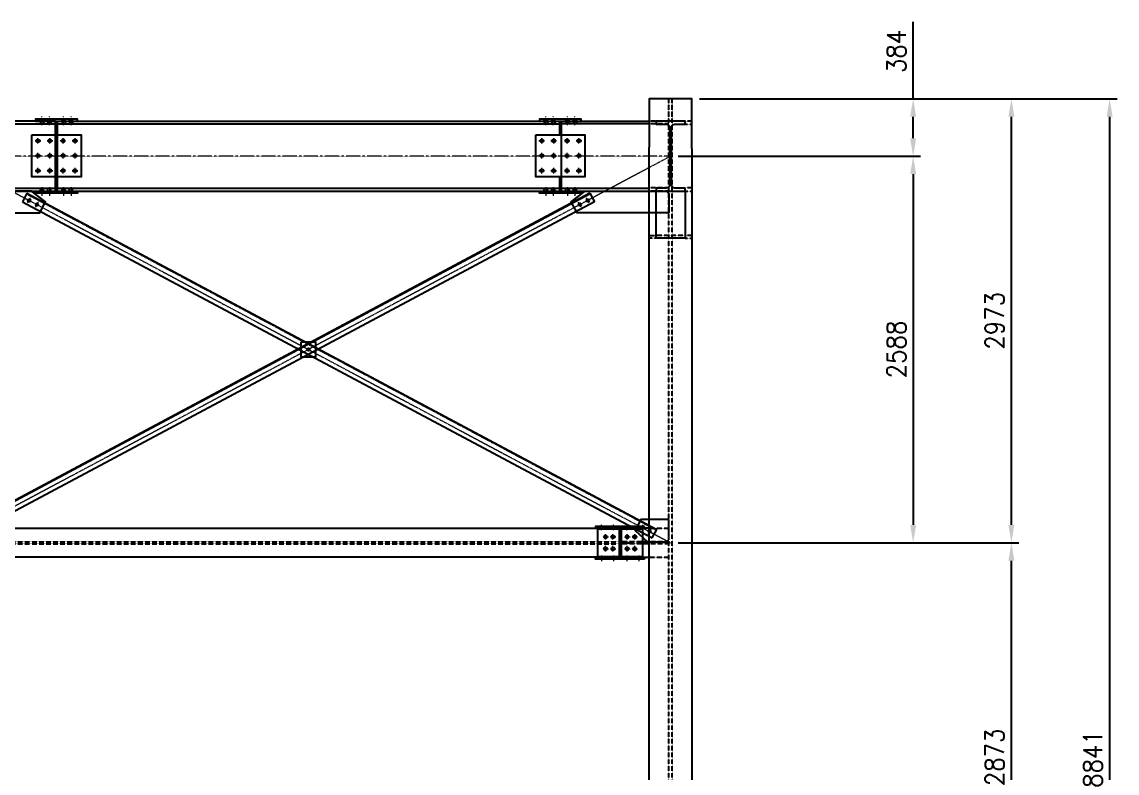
# Model space of a CAD drawing. Header units: millimetres. Extents: x 13669 to 217197, y -88248 to 24578.
# Drawn here: x 209862 to 217197, y -10384 to -5355 of the extents above; entities that cross this region are included whole.
import ezdxf

# ---------------------------------------------------------------- set-up
doc = ezdxf.new("R2010")
doc.units = ezdxf.units.MM
doc.linetypes.add('CENTER2', pattern=[1.125, 0.75, -0.125, 0.125, -0.125])
doc.linetypes.add('DASHED2', pattern=[0.375, 0.25, -0.125])
for name, color, linetype in [('SDDIM', 1, 'Continuous'), ('Tx_DDIM', 1, 'Continuous'), ('Tx_M_EQUIPOS', 4, 'Continuous'), ('Tx_M_OCULTOS', 2, 'DASHED2')]:
    doc.layers.add(name, color=color, linetype=linetype)
doc.layers.add('Tx_EJES', color=1, linetype='CENTER2', lineweight=5)
doc.layers.add('Tx_M_OCULTAS FINO', color=1, linetype='DASHED2', lineweight=5)
doc.styles.add('ROMANS', font='romans.shx', dxfattribs={"width": 0.9})
doc.dimstyles.new('ESC 1-50', dxfattribs={"dimscale": 50, "dimtxt": 2.5, "dimasz": 2.4, "dimexe": 1, "dimexo": 1, "dimgap": 1, "dimtad": 1, "dimdec": 0, "dimtxsty": 'ROMANS', "dimcen": 2.5, "dimclrd": 256, "dimclre": 256, "dimclrt": 3, "dimadec": 0, "dimazin": 2, "dimtfac": 0.5, "dimtdec": 0, "dimtmove": 0, "dimatfit": 3, "dimfxl": 1, "dimtfill": 1, "dimtfillclr": 256, "dimtolj": 2, "dimlwd": -1, "dimarcsym": 0})

# ---------------------------------------------------------------- blocks, each defined once
blk = doc.blocks.new('*D391')
at = {"layer": 'Defpoints', "color": 0, "transparency": 16777216}
for p in [(215047, -8842.3), (216488.8, -8842.3), (215333.4, -11715.3)]:
    blk.add_point(p, dxfattribs=at)
at = {"layer": 'Tx_DDIM', "lineweight": -2, "transparency": 16777216}
for p, q in [((215097, -8842.3), (216538.8, -8842.3)), ((215383.4, -11715.3), (216538.8, -11715.3))]:
    blk.add_line(p, q, dxfattribs=at)
at = {"layer": 'Tx_DDIM', "transparency": 16777216}
blk.add_line((216488.8, -11595.3), (216488.8, -8962.3), dxfattribs=at)
for points in [[(216468.8, -8962.3), (216508.8, -8962.3), (216488.8, -8842.3)], [(216468.8, -11595.3), (216508.8, -11595.3), (216488.8, -11715.3)]]:
    blk.add_solid(points, dxfattribs=at)
at = {"layer": 'Tx_DDIM', "color": 3, "transparency": 16777216, "insert": (216376.3, -10278.8), "char_height": 125, "attachment_point": 5, "rotation": 90, "style": 'ROMANS', "bg_fill": 3, "box_fill_scale": 1.1, "bg_fill_color": 256, "bg_fill_true_color": 13158600, "bg_fill_transparency": 0}
blk.add_mtext('\\A2;2873', dxfattribs=at)
blk = doc.blocks.new('*D392')
at = {"layer": 'Defpoints', "color": 0, "transparency": 16777216}
for p in [(214349.7, -5869.6), (216488.8, -5869.6), (215047, -8842.3)]:
    blk.add_point(p, dxfattribs=at)
at = {"layer": 'Tx_DDIM', "lineweight": -2, "transparency": 16777216}
for p, q in [((214399.7, -5869.6), (216538.8, -5869.6)), ((215097, -8842.3), (216538.8, -8842.3))]:
    blk.add_line(p, q, dxfattribs=at)
at = {"layer": 'Tx_DDIM', "transparency": 16777216}
blk.add_line((216488.8, -8722.3), (216488.8, -5989.6), dxfattribs=at)
for points in [[(216468.8, -5989.6), (216508.8, -5989.6), (216488.8, -5869.6)], [(216468.8, -8722.3), (216508.8, -8722.3), (216488.8, -8842.3)]]:
    blk.add_solid(points, dxfattribs=at)
at = {"layer": 'Tx_DDIM', "color": 3, "transparency": 16777216, "insert": (216376.3, -7356), "char_height": 125, "attachment_point": 5, "rotation": 90, "style": 'ROMANS', "bg_fill": 3, "box_fill_scale": 1.1, "bg_fill_color": 256, "bg_fill_true_color": 13158600, "bg_fill_transparency": 0}
blk.add_mtext('\\A2;2973', dxfattribs=at)
blk = doc.blocks.new('*D393')
at = {"layer": 'Defpoints', "color": 0, "transparency": 16777216}
for p in [(215469.3, -5869.6), (215592.1, -14710.3), (217146.7, -14710.3)]:
    blk.add_point(p, dxfattribs=at)
at = {"layer": 'Tx_DDIM', "lineweight": -2, "transparency": 16777216}
for p, q in [((215519.3, -5869.6), (217196.7, -5869.6)), ((215642.1, -14710.3), (217196.7, -14710.3))]:
    blk.add_line(p, q, dxfattribs=at)
at = {"layer": 'Tx_DDIM', "transparency": 16777216}
blk.add_line((217146.7, -5989.6), (217146.7, -14590.3), dxfattribs=at)
for points in [[(217126.7, -5989.6), (217166.7, -5989.6), (217146.7, -5869.6)], [(217126.7, -14590.3), (217166.7, -14590.3), (217146.7, -14710.3)]]:
    blk.add_solid(points, dxfattribs=at)
at = {"layer": 'Tx_DDIM', "color": 3, "transparency": 16777216, "insert": (217034.2, -10290), "char_height": 125, "attachment_point": 5, "rotation": 90, "style": 'ROMANS', "bg_fill": 3, "box_fill_scale": 1.1, "bg_fill_color": 256, "bg_fill_true_color": 13158600, "bg_fill_transparency": 0}
blk.add_mtext('\\A2;8841', dxfattribs=at)
blk = doc.blocks.new('*D387')
at = {"layer": 'Defpoints', "color": 0, "transparency": 16777216}
for p in [(214349.7, -5869.6), (215831, -5869.6), (214206.2, -6254.1)]:
    blk.add_point(p, dxfattribs=at)
at = {"layer": 'SDDIM', "transparency": 16777216}
for p, q in [((215831, -5869.6), (215831, -5355)), ((215831, -6134.1), (215831, -5989.6))]:
    blk.add_line(p, q, dxfattribs=at)
at = {"layer": 'SDDIM', "lineweight": -2, "transparency": 16777216}
for p, q in [((214399.7, -5869.6), (215881, -5869.6)), ((214256.2, -6254.1), (215881, -6254.1))]:
    blk.add_line(p, q, dxfattribs=at)
at = {"layer": 'SDDIM', "transparency": 16777216}
for points in [[(215811, -5989.6), (215851, -5989.6), (215831, -5869.6)], [(215811, -6134.1), (215851, -6134.1), (215831, -6254.1)]]:
    blk.add_solid(points, dxfattribs=at)
at = {"layer": 'SDDIM', "color": 3, "transparency": 16777216, "insert": (215718.5, -5552.3), "char_height": 125, "attachment_point": 5, "rotation": 90, "style": 'ROMANS', "bg_fill": 3, "box_fill_scale": 1.1, "bg_fill_color": 256, "bg_fill_true_color": 13158600, "bg_fill_transparency": 0}
blk.add_mtext('\\A2;384', dxfattribs=at)
blk = doc.blocks.new('*D388')
at = {"layer": 'Defpoints', "color": 0, "transparency": 16777216}
for p in [(214206.2, -6254.1), (214206.2, -8842.3), (215831, -8842.3)]:
    blk.add_point(p, dxfattribs=at)
at = {"layer": 'SDDIM', "lineweight": -2, "transparency": 16777216}
for p, q in [((214256.2, -6254.1), (215881, -6254.1)), ((214256.2, -8842.3), (215881, -8842.3))]:
    blk.add_line(p, q, dxfattribs=at)
at = {"layer": 'SDDIM', "transparency": 16777216}
blk.add_line((215831, -6374.1), (215831, -8722.3), dxfattribs=at)
for points in [[(215811, -6374.1), (215851, -6374.1), (215831, -6254.1)], [(215811, -8722.3), (215851, -8722.3), (215831, -8842.3)]]:
    blk.add_solid(points, dxfattribs=at)
at = {"layer": 'SDDIM', "color": 3, "transparency": 16777216, "insert": (215718.5, -7548.2), "char_height": 125, "attachment_point": 5, "rotation": 90, "style": 'ROMANS', "bg_fill": 3, "box_fill_scale": 1.1, "bg_fill_color": 256, "bg_fill_true_color": 13158600, "bg_fill_transparency": 0}
blk.add_mtext('\\A2;2588', dxfattribs=at)

msp = doc.modelspace()

# ---------------------------------------------------------------- linework, layer by layer
at = {"layer": 'Tx_EJES'}
for p, q in [((209996.3848176, -6045.4911332), (209996.3848176, -5988.9411332)), ((209996.4996088, -6047.1161332), (209996.4996088, -6009.4161332)), ((210046.2700264, -6047.116133), (210046.2700264, -6009.416133)), ((210046.3848176, -6045.4911332), (210046.3848176, -5988.9411332)), ((210141.6348176, -6045.4911332), (210141.6348176, -5988.9411332)), ((210141.7496091, -6047.1161332), (210141.7496091, -6009.4161332)), ((210191.5200267, -6047.116133), (210191.5200267, -6009.416133)), ((210191.6348176, -6045.4911332), (210191.6348176, -5988.9411332)), ((213370.7848178, -6045.4911332), (213370.7848178, -5988.9411332)), ((213370.8996089, -6047.1161332), (213370.8996089, -6009.4161332)), ((213420.7848178, -6045.4911332), (213420.7848178, -5988.9411332)), ((213420.8996089, -6047.116133), (213420.8996089, -6009.416133)), ((213515.9200266, -6047.1161333), (213515.9200266, -6009.4161333)), ((213516.0348178, -6045.4911332), (213516.0348178, -5988.9411332)), ((213565.9200266, -6047.1161332), (213565.9200266, -6009.4161332)), ((213566.0348178, -6045.4911332), (213566.0348178, -5988.9411332)), ((209988.4098176, -6151.1161332), (209950.7098176, -6151.1161332)), ((209950.7098176, -6151.1161335), (209988.4098176, -6151.1161335)), ((209969.5598176, -6169.9661332), (209969.5598176, -6132.2661332)), ((209969.5598176, -6169.9661335), (209969.5598176, -6132.2661335)), ((210068.4098176, -6151.1161332), (210030.7098176, -6151.1161332)), ((210030.7098176, -6151.1161335), (210068.4098176, -6151.1161335)), ((210049.5598176, -6169.9661332), (210049.5598176, -6132.2661332)), ((210049.5598176, -6169.9661335), (210049.5598176, -6132.2661335)), ((210157.3098176, -6151.1161332), (210119.6098176, -6151.1161332)), ((210119.6098179, -6151.1161332), (210157.3098179, -6151.1161332)), ((210138.4598176, -6169.9661332), (210138.4598176, -6132.2661332)), ((210138.4598179, -6169.9661332), (210138.4598179, -6132.2661332)), ((210237.3098176, -6151.1161332), (210199.6098176, -6151.1161332)), ((210199.6098179, -6151.1161332), (210237.3098179, -6151.1161332)), ((210218.4598176, -6169.9661332), (210218.4598176, -6132.2661332)), ((210218.4598179, -6169.9661332), (210218.4598179, -6132.2661332)), ((213362.8098177, -6151.1161332), (213325.1098177, -6151.1161332)), ((213325.1098177, -6151.1161332), (213362.8098177, -6151.1161332)), ((213343.9598177, -6169.9661332), (213343.9598177, -6132.2661332)), ((213343.9598177, -6169.9661332), (213343.9598177, -6132.2661332)), ((213442.8098177, -6151.1161332), (213405.1098177, -6151.1161332)), ((213405.1098177, -6151.1161332), (213442.8098177, -6151.1161332)), ((213423.9598177, -6169.9661332), (213423.9598177, -6132.2661332)), ((213423.9598177, -6169.9661332), (213423.9598177, -6132.2661332)), ((213494.0098177, -6151.1161332), (213531.7098177, -6151.1161332)), ((213531.7098177, -6151.1161332), (213494.0098177, -6151.1161332)), ((213512.8598177, -6169.9661332), (213512.8598177, -6132.2661332)), ((213512.8598177, -6169.9661332), (213512.8598177, -6132.2661332)), ((213574.0098177, -6151.1161332), (213611.7098177, -6151.1161332)), ((213611.7098177, -6151.1161332), (213574.0098177, -6151.1161332)), ((213592.8598177, -6169.9661332), (213592.8598177, -6132.2661332)), ((213592.8598177, -6169.9661332), (213592.8598177, -6132.2661332)), ((209969.5598176, -6269.9661332), (209969.5598176, -6232.2661332)), ((209969.5598176, -6269.9661335), (209969.5598176, -6232.2661335)), ((210049.5598176, -6269.9661332), (210049.5598176, -6232.2661332)), ((210049.5598176, -6269.9661335), (210049.5598176, -6232.2661335)), ((210138.4598176, -6269.9661332), (210138.4598176, -6232.2661332)), ((210138.4598179, -6269.9661332), (210138.4598179, -6232.2661332)), ((210218.4598176, -6269.9661332), (210218.4598176, -6232.2661332)), ((210218.4598179, -6269.9661332), (210218.4598179, -6232.2661332)), ((213343.9598177, -6269.9661332), (213343.9598177, -6232.2661332)), ((213343.9598177, -6269.9661332), (213343.9598177, -6232.2661332)), ((213423.9598177, -6269.9661332), (213423.9598177, -6232.2661332)), ((213423.9598177, -6269.9661332), (213423.9598177, -6232.2661332)), ((213512.8598177, -6269.9661332), (213512.8598177, -6232.2661332)), ((213512.8598177, -6269.9661332), (213512.8598177, -6232.2661332)), ((213592.8598177, -6269.9661332), (213592.8598177, -6232.2661332)), ((213592.8598177, -6269.9661332), (213592.8598177, -6232.2661332)), ((214206.2098177, -6254.1161334), (204653.6384138, -6254.1161334)), ((209356.2098176, -6254.1161334), (214206.2098177, -8842.2961337)), ((214206.2098177, -6254.1161334), (209356.2098176, -8842.2961337)), ((209988.4098176, -6251.1161332), (209950.7098176, -6251.1161332)), ((209950.7098176, -6251.1161335), (209988.4098176, -6251.1161335)), ((210068.4098176, -6251.1161332), (210030.7098176, -6251.1161332)), ((210030.7098176, -6251.1161335), (210068.4098176, -6251.1161335)), ((210157.3098176, -6251.1161332), (210119.6098176, -6251.1161332)), ((210119.6098179, -6251.1161332), (210157.3098179, -6251.1161332)), ((210237.3098176, -6251.1161332), (210199.6098176, -6251.1161332)), ((210199.6098179, -6251.1161332), (210237.3098179, -6251.1161332)), ((213362.8098177, -6251.1161332), (213325.1098177, -6251.1161332)), ((213325.1098177, -6251.1161332), (213362.8098177, -6251.1161332)), ((213442.8098177, -6251.1161332), (213405.1098177, -6251.1161332)), ((213405.1098177, -6251.1161332), (213442.8098177, -6251.1161332)), ((213494.0098177, -6251.1161332), (213531.7098177, -6251.1161332)), ((213531.7098177, -6251.1161332), (213494.0098177, -6251.1161332)), ((213574.0098177, -6251.1161332), (213611.7098177, -6251.1161332)), ((213611.7098177, -6251.1161332), (213574.0098177, -6251.1161332)), ((209988.4098176, -6351.1161332), (209950.7098176, -6351.1161332)), ((209950.7098176, -6351.1161335), (209988.4098176, -6351.1161335)), ((209969.5598176, -6369.9661332), (209969.5598176, -6332.2661332)), ((209969.5598176, -6369.9661335), (209969.5598176, -6332.2661335)), ((210068.4098176, -6351.1161332), (210030.7098176, -6351.1161332)), ((210030.7098176, -6351.1161335), (210068.4098176, -6351.1161335)), ((210049.5598176, -6369.9661332), (210049.5598176, -6332.2661332)), ((210049.5598176, -6369.9661335), (210049.5598176, -6332.2661335)), ((210157.3098176, -6351.1161332), (210119.6098176, -6351.1161332)), ((210119.6098179, -6351.1161332), (210157.3098179, -6351.1161332)), ((210138.4598176, -6369.9661332), (210138.4598176, -6332.2661332)), ((210138.4598179, -6369.9661332), (210138.4598179, -6332.2661332)), ((210237.3098176, -6351.1161332), (210199.6098176, -6351.1161332)), ((210199.6098179, -6351.1161332), (210237.3098179, -6351.1161332)), ((210218.4598176, -6369.9661332), (210218.4598176, -6332.2661332)), ((210218.4598179, -6369.9661332), (210218.4598179, -6332.2661332)), ((213362.8098177, -6351.1161332), (213325.1098177, -6351.1161332)), ((213325.1098177, -6351.1161332), (213362.8098177, -6351.1161332)), ((213343.9598177, -6369.9661332), (213343.9598177, -6332.2661332)), ((213343.9598177, -6369.9661332), (213343.9598177, -6332.2661332)), ((213442.8098177, -6351.1161332), (213405.1098177, -6351.1161332)), ((213405.1098177, -6351.1161332), (213442.8098177, -6351.1161332)), ((213423.9598177, -6369.9661332), (213423.9598177, -6332.2661332)), ((213423.9598177, -6369.9661332), (213423.9598177, -6332.2661332)), ((213494.0098177, -6351.1161332), (213531.7098177, -6351.1161332)), ((213531.7098177, -6351.1161332), (213494.0098177, -6351.1161332)), ((213512.8598177, -6369.9661332), (213512.8598177, -6332.2661332)), ((213512.8598177, -6369.9661332), (213512.8598177, -6332.2661332)), ((213574.0098177, -6351.1161332), (213611.7098177, -6351.1161332)), ((213611.7098177, -6351.1161332), (213574.0098177, -6351.1161332)), ((213592.8598177, -6369.9661332), (213592.8598177, -6332.2661332)), ((213592.8598177, -6369.9661332), (213592.8598177, -6332.2661332)), ((209996.1552349, -6462.7411334), (209996.1552349, -6519.2911334)), ((209996.2700261, -6461.1161337), (209996.2700261, -6498.8161337)), ((210046.0404437, -6461.1161338), (210046.0404437, -6498.8161338)), ((210046.1552349, -6462.7411334), (210046.1552349, -6519.2911334)), ((210141.4052349, -6462.7411334), (210141.4052349, -6519.2911334)), ((210141.5200264, -6461.1161337), (210141.5200264, -6498.8161337)), ((210191.290444, -6461.1161337), (210191.290444, -6498.8161337)), ((210191.4052349, -6462.7411334), (210191.4052349, -6519.2911334)), ((213370.7848178, -6462.7411334), (213370.7848178, -6519.2911334)), ((213370.8996089, -6461.1161337), (213370.8996089, -6498.8161337)), ((213420.7848178, -6462.7411334), (213420.7848178, -6519.2911334)), ((213420.8996089, -6461.1161338), (213420.8996089, -6498.8161338)), ((213515.9200266, -6461.1161338), (213515.9200266, -6498.8161338)), ((213516.0348178, -6462.7411334), (213516.0348178, -6519.2911334)), ((213565.9200266, -6461.1161339), (213565.9200266, -6498.8161339)), ((213566.0348178, -6462.7411334), (213566.0348178, -6519.2911334)), ((209901.6710383, -6566.7351072), (209919.5615349, -6533.21004)), ((209954.605355, -6594.9832597), (209972.4958516, -6561.4581925)), ((213607.8142804, -6594.9832597), (213589.9237838, -6561.4581925)), ((213660.748597, -6566.7351072), (213642.8581005, -6533.21004)), ((213743.9598177, -8757.7961337), (213743.9598177, -8720.0961337)), ((213823.9598177, -8757.7961337), (213823.9598177, -8720.0961337)), ((213912.8598177, -8757.7961337), (213912.8598177, -8720.0961337)), ((213992.8598177, -8757.7961337), (213992.8598177, -8720.0961337)), ((214004.1822085, -8756.0211611), (214022.0727051, -8722.4960939)), ((213770.7848177, -8821.1461337), (213770.7848177, -8783.4461337)), ((213770.7848177, -8821.1461337), (213770.7848177, -8783.4461337)), ((213820.7848177, -8821.1461337), (213820.7848177, -8783.4461337)), ((213820.7848177, -8821.1461337), (213820.7848177, -8783.4461337)), ((213916.0348177, -8821.1461336), (213916.0348177, -8783.4461336)), ((213916.0348177, -8821.1461337), (213916.0348177, -8783.4461337)), ((213966.0348177, -8821.1461336), (213966.0348177, -8783.4461336)), ((213966.0348177, -8821.1461337), (213966.0348177, -8783.4461337)), ((214057.1165251, -8784.2693136), (214075.0070217, -8750.7442464)), ((213751.9348177, -8802.2961337), (213789.6348177, -8802.2961337)), ((213751.9348177, -8802.2961337), (213789.6348177, -8802.2961337)), ((213770.7848177, -8901.1461337), (213770.7848177, -8863.4461337)), ((213770.7848177, -8901.1461337), (213770.7848177, -8863.4461337)), ((213801.9348177, -8802.2961337), (213839.6348177, -8802.2961337)), ((213801.9348177, -8802.2961337), (213839.6348177, -8802.2961337)), ((213820.7848177, -8901.1461337), (213820.7848177, -8863.4461337)), ((213820.7848177, -8901.1461337), (213820.7848177, -8863.4461337)), ((213897.1848177, -8802.2961336), (213934.8848177, -8802.2961336)), ((213897.1848177, -8802.2961337), (213934.8848177, -8802.2961337)), ((213916.0348177, -8901.1461336), (213916.0348177, -8863.4461336)), ((213916.0348177, -8901.1461337), (213916.0348177, -8863.4461337)), ((213947.1848177, -8802.2961336), (213984.8848177, -8802.2961336)), ((213947.1848177, -8802.2961337), (213984.8848177, -8802.2961337)), ((213966.0348177, -8901.1461336), (213966.0348177, -8863.4461336)), ((213966.0348177, -8901.1461337), (213966.0348177, -8863.4461337)), ((213743.9598177, -8926.7961337), (213743.9598177, -8964.4961337)), ((213751.9348177, -8882.2961337), (213789.6348177, -8882.2961337)), ((213751.9348177, -8882.2961337), (213789.6348177, -8882.2961337)), ((213801.9348177, -8882.2961337), (213839.6348177, -8882.2961337)), ((213801.9348177, -8882.2961337), (213839.6348177, -8882.2961337)), ((213823.9598177, -8926.7961337), (213823.9598177, -8964.4961337)), ((213897.1848177, -8882.2961336), (213934.8848177, -8882.2961336)), ((213897.1848177, -8882.2961337), (213934.8848177, -8882.2961337)), ((213912.8598177, -8926.7961337), (213912.8598177, -8964.4961337)), ((213947.1848177, -8882.2961336), (213984.8848177, -8882.2961336)), ((213947.1848177, -8882.2961337), (213984.8848177, -8882.2961337)), ((213992.8598177, -8926.7961337), (213992.8598177, -8964.4961337))]:
    msp.add_line(p, q, dxfattribs=at)
at = {"layer": 'Tx_M_EQUIPOS'}
for p, q in [((210087.5098176, -6019.6161335), (209499.7098177, -6019.6161335)), ((209499.7098177, -6036.9161335), (210087.5098176, -6036.9161335)), ((210087.5098176, -6391.1161335), (210087.5098176, -6019.6161335)), ((210100.5098179, -6111.1161332), (210100.5098179, -6019.6161332)), ((210100.5098179, -6019.6161332), (213461.9098177, -6019.6161332)), ((210100.5098179, -6036.9161332), (213461.9098177, -6036.9161332)), ((213461.9098177, -6019.6161332), (213461.9098177, -6111.1161332)), ((213474.9098178, -6111.1161332), (213474.9098178, -6019.6161332)), ((213474.9098178, -6019.6161332), (214062.7098178, -6019.6161332)), ((214062.7098178, -6036.9161332), (213474.9098178, -6036.9161332)), ((210087.5098176, -6488.6161334), (210087.5098176, -6111.1161332)), ((210100.5098179, -6488.6161334), (210100.5098179, -6111.1161332)), ((213474.9098178, -6488.6161334), (213474.9098178, -6111.1161332)), ((213461.9098177, -6391.1161332), (213461.9098177, -6488.6161334)), ((213666.2036112, -6502.6161332), (209449.0014216, -8753.1065176)), ((213668.4634634, -6506.8508786), (209451.2612738, -8757.3412629)), ((209500.6382599, -6468.0161334), (210087.5098176, -6468.0161334)), ((209500.6382599, -6488.6161334), (214061.7586926, -6488.6161334)), ((209896.2160242, -6502.6161332), (209866.0846615, -6559.0794043)), ((209896.2160242, -6502.6161332), (214113.4182138, -8753.1065176)), ((210100.5098179, -6468.0161334), (213461.9098177, -6468.0161334)), ((213474.9098178, -6468.0161334), (214061.7586926, -6468.0161334)), ((213666.2036112, -6502.6161332), (213696.3349738, -6559.0794043)), ((214109.2098177, -6803.8561335), (214109.2098177, -6488.6161335)), ((214303.2098177, -6488.6161335), (214303.2098177, -6803.8561335)), ((213696.3349738, -6559.0794043), (209479.1327843, -8809.5697887)), ((209866.0846615, -6559.0794043), (214083.2868511, -8809.5697887)), ((214303.2098177, -6803.8561335), (214109.2098177, -6803.8561335)), ((214083.2868511, -8809.5697887), (214113.4182138, -8753.1065176))]:
    msp.add_line(p, q, dxfattribs=at)
for points in [[(214350.7098177, -14634.8961334), (214350.7098177, -6536.3243085), (214349.7098177, -5869.6161335), (214062.7098177, -5869.6161335), (214061.7098177, -6520.4243085), (214061.7098177, -14634.8961334)], [(209954.0098176, -6019.6161332), (210234.0098176, -6019.6161332), (210234.0098176, -6006.9161332), (209954.0098176, -6006.9161332)], [(213328.4098178, -6019.6161332), (213608.4098178, -6019.6161332), (213608.4098178, -6006.9161332), (213328.4098178, -6006.9161332)], [(209929.5598176, -6111.1161332), (210258.4598176, -6111.1161332), (210258.4598176, -6391.1161332), (209929.5598176, -6391.1161332)], [(213303.9598177, -6111.1161332), (213632.8598177, -6111.1161332), (213632.8598177, -6391.1161332), (213303.9598177, -6391.1161332)], [(209953.7802349, -6488.6161334), (210233.7802349, -6488.6161334), (210233.7802354, -6501.3161335), (209953.7802354, -6501.3161335)], [(213328.4098178, -6488.6161334), (213608.4098178, -6488.6161334), (213608.4098182, -6501.3161335), (213328.4098182, -6501.3161335)], [(214032.8598177, -8732.5961337), (213703.9598177, -8732.5961337), (213703.9598177, -8745.2961337), (214032.8598177, -8745.2961337)], [(213716.8098177, -8933.0961337), (214020.0098177, -8933.0961337), (214020.0098177, -8751.4961337), (213716.8098177, -8751.4961337)], [(214032.8598177, -8951.9961337), (213703.9598177, -8951.9961337), (213703.9598177, -8939.2961337), (214032.8598177, -8939.2961337)]]:
    msp.add_lwpolyline(points, close=True, dxfattribs=at)
msp.add_lwpolyline([(214303.2098177, -6468.0161332), (214234.7098177, -6468.0161332, -0.4142135624), (214212.5098177, -6445.8161332), (214212.5098177, -6062.4161332, -0.4142135624), (214234.7098177, -6040.2161332), (214303.2098177, -6040.2161332), (214303.2098177, -6019.6161332), (214109.2098177, -6019.6161332), (214109.2098177, -6040.2161332), (214177.7098177, -6040.2161332, -0.4142135624), (214199.9098177, -6062.4161332), (214199.9098177, -6445.8161332, -0.4142135624), (214177.7098177, -6468.0161332), (214109.2098177, -6468.0161332), (214109.2098177, -6488.6161332), (214303.2098177, -6488.6161332)], format="xyb", close=True, dxfattribs=at)
for points in [[(209367.5098176, -6632.752108), (209981.6564624, -6632.752108), (210021.203876, -6558.6440647), (209926.9359263, -6488.6161334), (209382.5098177, -6488.6161334), (209367.5098177, -6503.6161334), (209367.5098176, -6632.752108)], [(214194.9098177, -6632.752108), (213580.7631729, -6632.752108), (213541.2157594, -6558.6440647), (213635.4837091, -6488.6161334), (214179.9098176, -6488.6161334), (214194.9098176, -6503.6161334), (214194.9098177, -6632.752108)], [(211731.2098177, -7498.2061335), (211731.2098177, -7598.2061335), (211831.2098177, -7598.2061335), (211831.2098177, -7598.2061335), (211831.2098177, -7498.2061335), (211731.2098177, -7498.2061335)], [(214194.9098177, -8685.4338137), (214007.8464128, -8685.4338137), (213968.2989993, -8759.541857), (214052.566949, -8835.9961337), (214179.9098176, -8835.9961337), (214194.9098176, -8820.9961337), (214194.9098177, -8685.4338137)], [(213861.9098177, -8933.0961337), (213861.9098177, -8939.2961337), (209700.5098178, -8939.2961337), (209700.5098178, -8933.0961337), (209700.5098178, -8751.4961337), (209700.5098178, -8745.2961337), (213861.9098177, -8745.2961337), (213861.9098177, -8751.4961337), (213861.9098177, -8933.0961337)], [(214062.7098178, -8745.2961337), (213874.9098177, -8745.2961337), (213874.9098177, -8751.4961336), (213874.9098177, -8933.0961336), (213874.9098177, -8939.2961337), (214062.7098178, -8939.2961337)]]:
    msp.add_lwpolyline(points, dxfattribs=at)
for centre, radius in [((209969.5598176, -6151.1161332), 10.5), ((209969.5598176, -6151.1161335), 10.5), ((210049.5598176, -6151.1161332), 10.5), ((210049.5598176, -6151.1161335), 10.5), ((210138.4598176, -6151.1161332), 10.5), ((210138.4598179, -6151.1161332), 10.5), ((210218.4598176, -6151.1161332), 10.5), ((210218.4598179, -6151.1161332), 10.5), ((213343.9598177, -6151.1161332), 10.5), ((213343.9598177, -6151.1161332), 10.5), ((213423.9598177, -6151.1161332), 10.5), ((213423.9598177, -6151.1161332), 10.5), ((213512.8598177, -6151.1161332), 10.5), ((213512.8598177, -6151.1161332), 10.5), ((213592.8598177, -6151.1161332), 10.5), ((213592.8598177, -6151.1161332), 10.5), ((209969.5598176, -6251.1161332), 10.5), ((209969.5598176, -6251.1161335), 10.5), ((210049.5598176, -6251.1161332), 10.5), ((210049.5598176, -6251.1161335), 10.5), ((210138.4598176, -6251.1161332), 10.5), ((210138.4598179, -6251.1161332), 10.5), ((210218.4598176, -6251.1161332), 10.5), ((210218.4598179, -6251.1161332), 10.5), ((213343.9598177, -6251.1161332), 10.5), ((213343.9598177, -6251.1161332), 10.5), ((213423.9598177, -6251.1161332), 10.5), ((213423.9598177, -6251.1161332), 10.5), ((213512.8598177, -6251.1161332), 10.5), ((213512.8598177, -6251.1161332), 10.5), ((213592.8598177, -6251.1161332), 10.5), ((213592.8598177, -6251.1161332), 10.5), ((209969.5598176, -6351.1161332), 10.5), ((209969.5598176, -6351.1161335), 10.5), ((210049.5598176, -6351.1161332), 10.5), ((210049.5598176, -6351.1161335), 10.5), ((210138.4598176, -6351.1161332), 10.5), ((210138.4598179, -6351.1161332), 10.5), ((210218.4598176, -6351.1161332), 10.5), ((210218.4598179, -6351.1161332), 10.5), ((213343.9598177, -6351.1161332), 10.5), ((213343.9598177, -6351.1161332), 10.5), ((213423.9598177, -6351.1161332), 10.5), ((213423.9598177, -6351.1161332), 10.5), ((213512.8598177, -6351.1161332), 10.5), ((213512.8598177, -6351.1161332), 10.5), ((213592.8598177, -6351.1161332), 10.5), ((213592.8598177, -6351.1161332), 10.5), ((209910.6162866, -6549.9725736), 9), ((209963.5506033, -6578.2207261), 9), ((213598.8690321, -6578.2207261), 9), ((213651.8033487, -6549.9725736), 9), ((211781.2098177, -7548.2061335), 9), ((213770.7848177, -8802.2961337), 10.5), ((213770.7848177, -8802.2961337), 10.5), ((213820.7848177, -8802.2961337), 10.5), ((213820.7848177, -8802.2961337), 10.5), ((213916.0348177, -8802.2961336), 10.5), ((213916.0348177, -8802.2961337), 10.5), ((213966.0348177, -8802.2961336), 10.5), ((213966.0348177, -8802.2961337), 10.5), ((214013.1274568, -8739.2586275), 9), ((214066.0617734, -8767.50678), 9), ((213770.7848177, -8882.2961337), 10.5), ((213770.7848177, -8882.2961337), 10.5), ((213820.7848177, -8882.2961337), 10.5), ((213820.7848177, -8882.2961337), 10.5), ((213916.0348177, -8882.2961336), 10.5), ((213916.0348177, -8882.2961337), 10.5), ((213966.0348177, -8882.2961336), 10.5), ((213966.0348177, -8882.2961337), 10.5)]:
    msp.add_circle(centre, radius, dxfattribs=at)
at = {"layer": 'Tx_M_OCULTAS FINO'}
msp.add_line((209893.956172, -6506.8508786), (214111.1583616, -8757.3412629), dxfattribs=at)
at = {"layer": 'Tx_M_OCULTOS', "extrusion": (6.12323e-17, 1, -1.83697e-16)}
for p, q in [((214194.9098177, -14634.8961334), (214194.9098177, -5869.6161335)), ((214217.5098177, -14634.8961334), (214217.5098177, -5869.6161335))]:
    msp.add_line(p, q, dxfattribs=at)
at = {"layer": 'Tx_M_OCULTOS', "extrusion": (-6.12323e-17, 1, -1.83697e-16)}
for p, q in [((214194.9098177, -6019.6161332), (214194.9098177, -5869.6161335)), ((214217.5098177, -6019.6161332), (214217.5098177, -5869.6161335))]:
    msp.add_line(p, q, dxfattribs=at)
at = {"layer": 'Tx_M_OCULTOS'}
for p, q in [((209985.8848176, -6019.6161332), (209985.8848176, -6006.9161332)), ((210006.8848176, -6019.6161332), (210006.8848176, -6006.9161332)), ((210035.8848176, -6019.6161332), (210035.8848176, -6006.9161332)), ((210056.8848176, -6019.6161332), (210056.8848176, -6006.9161332)), ((210131.1348176, -6019.6161332), (210131.1348176, -6006.9161332)), ((210152.1348176, -6019.6161332), (210152.1348176, -6006.9161332)), ((210181.1348176, -6019.6161332), (210181.1348176, -6006.9161332)), ((210202.1348176, -6019.6161332), (210202.1348176, -6006.9161332)), ((213360.2848178, -6019.6161332), (213360.2848178, -6006.9161332)), ((213381.2848178, -6019.6161332), (213381.2848178, -6006.9161332)), ((213410.2848178, -6019.6161332), (213410.2848178, -6006.9161332)), ((213431.2848178, -6019.6161332), (213431.2848178, -6006.9161332)), ((213505.5348178, -6019.6161332), (213505.5348178, -6006.9161332)), ((213526.5348178, -6019.6161332), (213526.5348178, -6006.9161332)), ((213555.5348178, -6019.6161332), (213555.5348178, -6006.9161332)), ((213576.5348178, -6019.6161332), (213576.5348178, -6006.9161332)), ((209986.1144, -6019.6161335), (209986.1144, -6036.9161335)), ((210006.8848176, -6019.6161335), (210006.8848176, -6036.9161335)), ((210035.8848176, -6019.6161335), (210035.8848176, -6036.9161335)), ((210056.6552352, -6019.6161335), (210056.6552352, -6036.9161335)), ((210131.3644003, -6019.6161334), (210131.3644003, -6036.9161334)), ((210152.1348179, -6019.6161334), (210152.1348179, -6036.9161334)), ((210181.1348179, -6019.6161334), (210181.1348179, -6036.9161334)), ((210201.9052355, -6019.6161334), (210201.9052355, -6036.9161334)), ((213360.5144001, -6019.6161332), (213360.5144001, -6036.9161332)), ((213381.2848178, -6019.6161332), (213381.2848178, -6036.9161332)), ((213410.5144001, -6019.6161332), (213410.5144001, -6036.9161332)), ((213431.2848178, -6019.6161332), (213431.2848178, -6036.9161332)), ((213505.5348178, -6019.6161334), (213505.5348178, -6036.9161334)), ((213526.3052354, -6019.6161334), (213526.3052354, -6036.9161334)), ((213555.5348178, -6019.6161334), (213555.5348178, -6036.9161334)), ((213576.3052354, -6019.6161334), (213576.3052354, -6036.9161334)), ((214194.9098178, -6019.6161332), (214062.7098178, -6019.6161332)), ((214194.9098178, -6036.9161332), (214062.7098178, -6036.9161332)), ((209985.6552349, -6488.6161334), (209985.6552349, -6501.3161335)), ((209985.8848173, -6488.6161336), (209985.8848173, -6471.3161336)), ((210006.6552349, -6488.6161336), (210006.6552349, -6471.3161336)), ((210006.6552349, -6488.6161334), (210006.6552349, -6501.3161335)), ((210035.6552349, -6488.6161336), (210035.6552349, -6471.3161336)), ((210035.6552349, -6488.6161334), (210035.6552349, -6501.3161335)), ((210056.4256525, -6488.6161336), (210056.4256525, -6471.3161336)), ((210056.6552349, -6488.6161334), (210056.6552349, -6501.3161335)), ((210130.9052349, -6488.6161334), (210130.9052349, -6501.3161335)), ((210131.1348176, -6488.6161335), (210131.1348176, -6471.3161335)), ((210151.9052349, -6488.6161334), (210151.9052349, -6501.3161335)), ((210151.9052352, -6488.6161335), (210151.9052352, -6471.3161335)), ((210180.9052349, -6488.6161334), (210180.9052349, -6501.3161335)), ((210180.9052352, -6488.6161334), (210180.9052352, -6471.3161334)), ((210201.6756528, -6488.6161334), (210201.6756528, -6471.3161334)), ((210201.9052349, -6488.6161334), (210201.9052349, -6501.3161335)), ((213360.2848178, -6488.6161334), (213360.2848178, -6501.3161335)), ((213360.5144001, -6488.6161336), (213360.5144001, -6471.3161336)), ((213381.2848178, -6488.6161336), (213381.2848178, -6471.3161336)), ((213381.2848178, -6488.6161334), (213381.2848178, -6501.3161335)), ((213410.2848178, -6488.6161334), (213410.2848178, -6501.3161335)), ((213410.5144001, -6488.6161336), (213410.5144001, -6471.3161336)), ((213431.2848178, -6488.6161336), (213431.2848178, -6471.3161336)), ((213431.2848178, -6488.6161334), (213431.2848178, -6501.3161335)), ((213505.5348178, -6488.6161338), (213505.5348178, -6471.3161338)), ((213505.5348178, -6488.6161334), (213505.5348178, -6501.3161335)), ((213526.3052354, -6488.6161338), (213526.3052354, -6471.3161338)), ((213526.5348178, -6488.6161334), (213526.5348178, -6501.3161335)), ((213555.5348178, -6488.6161338), (213555.5348178, -6471.3161338)), ((213555.5348178, -6488.6161334), (213555.5348178, -6501.3161335)), ((213576.3052354, -6488.6161338), (213576.3052354, -6471.3161338)), ((213576.5348178, -6488.6161334), (213576.5348178, -6501.3161335)), ((214194.9005985, -6488.6161331), (214062.7005984, -6488.6161331)), ((214194.9098178, -6465.3161332), (214062.7098178, -6465.3161332)), ((214062.7098177, -6784.2435867), (214109.2098178, -6784.2435867)), ((214109.2098178, -6803.2935867), (214062.7098177, -6803.2935867)), ((214109.2098177, -6783.6810399), (214303.2098177, -6783.6810399)), ((214349.7098178, -6784.2435867), (214303.2098177, -6784.2435867)), ((214303.2098177, -6803.2935867), (214349.7098178, -6803.2935867)), ((213733.4348177, -8732.5961337), (213733.4348177, -8745.2961337)), ((213754.2052353, -8732.5961337), (213754.2052353, -8745.2961337)), ((213813.4348177, -8732.5961337), (213813.4348177, -8745.2961337)), ((213834.2052353, -8732.5961337), (213834.2052353, -8745.2961337)), ((213902.3348177, -8732.5961337), (213902.3348177, -8745.2961337)), ((213923.1052353, -8732.5961337), (213923.1052353, -8745.2961337)), ((213982.3348177, -8732.5961337), (213982.3348177, -8745.2961337)), ((214003.1052353, -8732.5961337), (214003.1052353, -8745.2961337)), ((214062.7098178, -8745.2961337), (214194.9098177, -8745.2961337)), ((209700.5098178, -8835.9961337), (213861.9098177, -8835.9961337)), ((209700.5098178, -8848.5961337), (213861.9098177, -8848.5961337)), ((214194.9098177, -8835.9961337), (213874.9098177, -8835.9961337)), ((214194.9098177, -8848.5961337), (213874.9098177, -8848.5961337)), ((213901.8665156, -8835.9961337), (213901.8665156, -8848.5961337)), ((213922.9165156, -8835.9961337), (213922.9165156, -8848.5961337)), ((213981.8665156, -8835.9961337), (213981.8665156, -8848.5961337)), ((214002.9165156, -8835.9961337), (214002.9165156, -8848.5961337)), ((213733.4348177, -8951.9961337), (213733.4348177, -8939.2961337)), ((213754.2052353, -8951.9961337), (213754.2052353, -8939.2961337)), ((213813.4348177, -8951.9961337), (213813.4348177, -8939.2961337)), ((213834.2052353, -8951.9961337), (213834.2052353, -8939.2961337)), ((213902.3348177, -8951.9961337), (213902.3348177, -8939.2961337)), ((213923.1052353, -8951.9961337), (213923.1052353, -8939.2961337)), ((213982.3348177, -8951.9961337), (213982.3348177, -8939.2961337)), ((214003.1052353, -8951.9961337), (214003.1052353, -8939.2961337)), ((214062.7098178, -8939.2961337), (214194.9098177, -8939.2961337))]:
    msp.add_line(p, q, dxfattribs=at)

# ---------------------------------------------------------------- dimensions: what is measured, and where the dimension line sits
at = {"layer": 'Tx_DDIM'}
dim = msp.add_linear_dim(base=(216488.8490874, -8842.2961337), p1=(215333.4426291, -11715.2961331), p2=(215047.028431, -8842.2961337), angle=90, dimstyle='ESC 1-50', override={"dimtmove": 1}, dxfattribs=at)
dim.commit()
dim.dimension.update_dxf_attribs({"geometry": '*D391', "text_midpoint": (216376.3490874, -10278.7961334)})

# ---------------------------------------------------------------- next in the draw order: dimensions: what is measured, and where the dimension line sits
dim = msp.add_linear_dim(base=(216488.8490874, -5869.6161335), p1=(215047.028431, -8842.2961337), p2=(214349.7098177, -5869.6161335), angle=90, dimstyle='ESC 1-50', override={"dimtmove": 1}, dxfattribs=at)
dim.commit()
dim.dimension.update_dxf_attribs({"geometry": '*D392', "text_midpoint": (216376.3490874, -7355.9561336)})

# ---------------------------------------------------------------- next in the draw order: linework, layer by layer
at = {"layer": 'Tx_M_OCULTOS'}
for p, q in [((214349.7098178, -6020.3911334), (214303.2098177, -6020.3911334)), ((214303.2098177, -6039.4411334), (214349.7098178, -6039.4411334)), ((214303.2005983, -6488.6161335), (214349.7005985, -6488.6161335)), ((214349.7098178, -6465.3161332), (214303.2098177, -6465.3161332))]:
    msp.add_line(p, q, dxfattribs=at)

# ---------------------------------------------------------------- next in the draw order: dimensions: what is measured, and where the dimension line sits
at = {"layer": 'Tx_DDIM'}
dim = msp.add_linear_dim(base=(217146.6837187, -14710.2961334), p1=(215469.2794526, -5869.6161335), p2=(215592.0662815, -14710.2961334), angle=90, dimstyle='ESC 1-50', override={"dimtmove": 1}, dxfattribs=at)
dim.commit()
dim.dimension.update_dxf_attribs({"geometry": '*D393', "text_midpoint": (217034.1837187, -10289.9561334)})

# ---------------------------------------------------------------- next in the draw order: dimensions: what is measured, and where the dimension line sits
at = {"layer": 'SDDIM'}
dim = msp.add_linear_dim(base=(215831.0144561552, -5869.6161334942), p1=(214206.2098177239, -6254.1161333541), p2=(214349.7098177441, -5869.6161334942), angle=90, dimstyle='ESC 1-50', override={"dimtfillclr": 7, "dimarcsym": 1}, dxfattribs=at)
dim.commit()
dim.dimension.update_dxf_attribs({"geometry": '*D387', "text_midpoint": (215718.5144561552, -5552.2947049228)})

# ---------------------------------------------------------------- next in the draw order: dimensions: what is measured, and where the dimension line sits
dim = msp.add_linear_dim(base=(215831.0144562, -8842.2961337), p1=(214206.2098177, -6254.1161334), p2=(214206.2098177, -8842.2961337), angle=90, dimstyle='ESC 1-50', override={"dimtfillclr": 7, "dimarcsym": 1}, dxfattribs=at)
dim.commit()
dim.dimension.update_dxf_attribs({"geometry": '*D388', "text_midpoint": (215718.5144562, -7548.2061335)})

doc.saveas('drawing.dxf')
